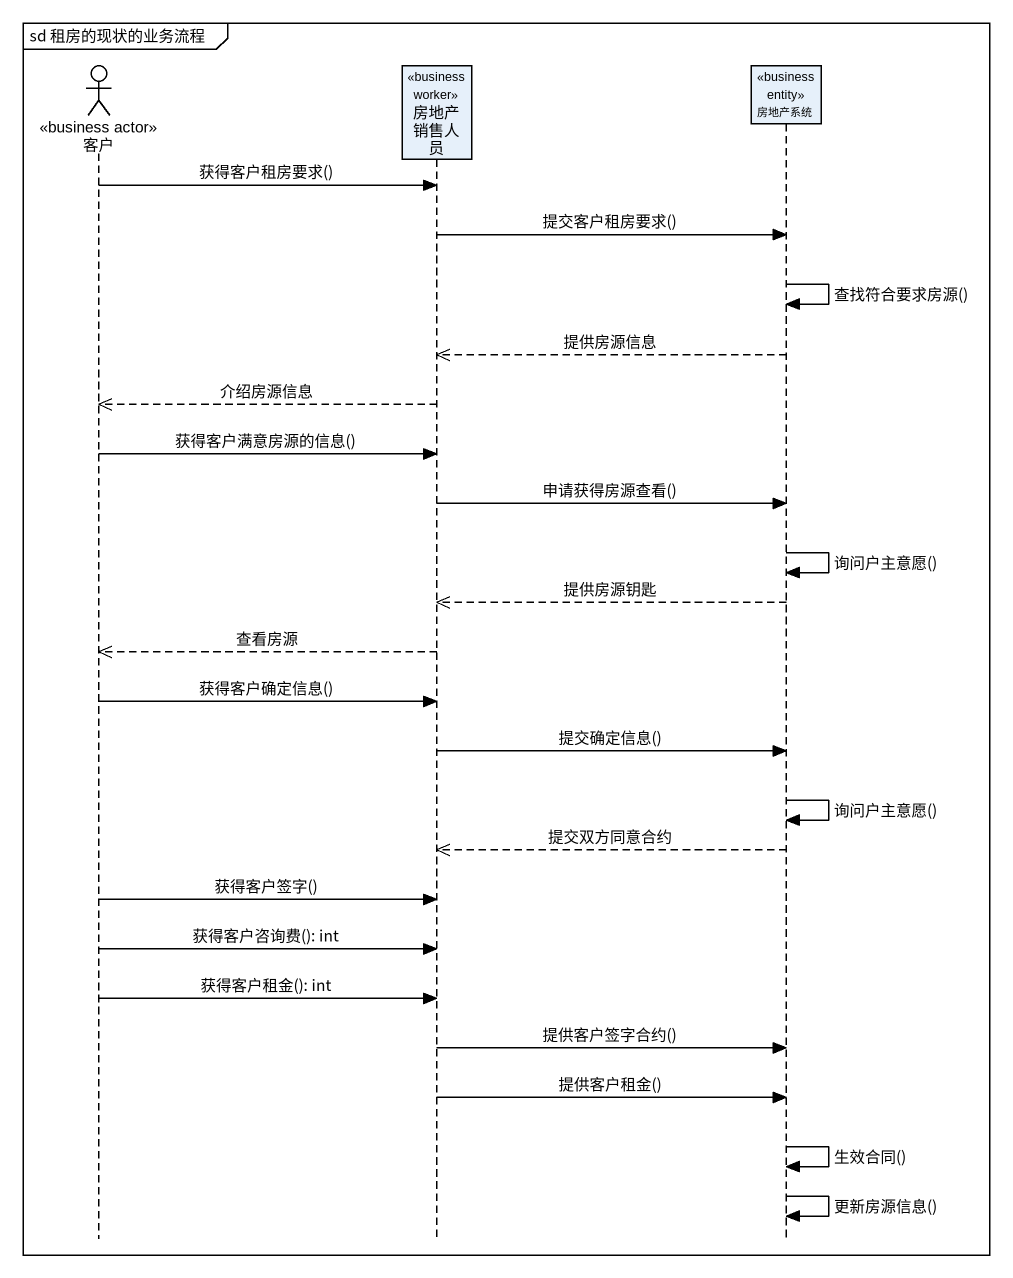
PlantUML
@startuml
mainframe sd 租房的现状的业务流程
hide footbox
actor 客户 <<business actor>>
participant 房地产销售人员 <<business worker>>
participant 房地产系统 <<business entity>>

客户 -> 房地产销售人员 : 获得客户租房要求()
房地产销售人员 -> 房地产系统 : 提交客户租房要求()
房地产系统 -> 房地产系统 : 查找符合要求房源()
房地产系统 -->> 房地产销售人员 : 提供房源信息
房地产销售人员 -->> 客户 : 介绍房源信息
客户 -> 房地产销售人员 : 获得客户满意房源的信息()
房地产销售人员 -> 房地产系统 : 申请获得房源查看()
房地产系统 -> 房地产系统 : 询问户主意愿()
房地产系统 -->> 房地产销售人员 : 提供房源钥匙
房地产销售人员 -->> 客户 : 查看房源
客户 -> 房地产销售人员 : 获得客户确定信息()
房地产销售人员 -> 房地产系统 : 提交确定信息()
房地产系统 -> 房地产系统 : 询问户主意愿()
房地产系统 -->> 房地产销售人员 : 提交双方同意合约
客户 -> 房地产销售人员 : 获得客户签字()
客户 -> 房地产销售人员 : 获得客户咨询费(): int
客户 -> 房地产销售人员 : 获得客户租金(): int
房地产销售人员 -> 房地产系统 : 提供客户签字合约()
房地产销售人员 -> 房地产系统 : 提供客户租金()
房地产系统 -> 房地产系统 : 生效合同()
房地产系统 -> 房地产系统 : 更新房源信息()
@enduml
